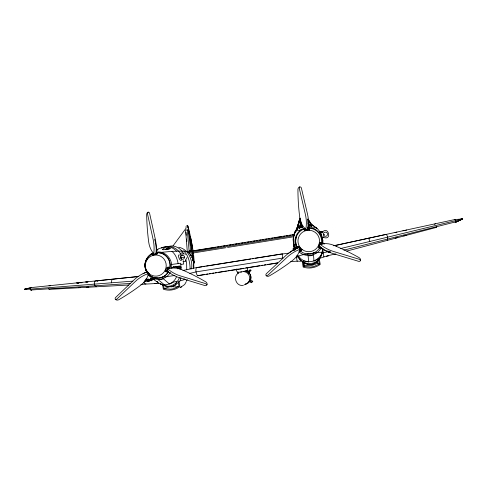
<?xml version="1.0" encoding="UTF-8"?>
<svg xmlns="http://www.w3.org/2000/svg" width="487" height="487" viewBox="0 0 487 487"><rect width="100%" height="100%" fill="white"/><g stroke="black" fill="none" stroke-linecap="round" stroke-linejoin="round"><path stroke-width="0.73" d="M177.451 268.842L177.469 267.406L175.734 266.663M178.376 268.69L178.388 267.26L176.665 266.523M179.283 268.538L179.301 267.12L177.585 266.383M111.353 282.813L111.9 279.556L113.861 279.307M171.515 268.313C173.129 259.869 165.714 250.775 156.887 252.059M322.181 244.164C323.758 235.793 316.538 226.747 307.784 227.679M436.638 226.668L436.267 227.441L346.738 251.085M181.639 259.309L181.608 257.653L180.397 255.864M180.902 277.608L180.287 279.922L180.61 280.177M319.649 232.055L321.158 234.271L321.59 235.945M194.222 262.396L193.57 254.165A42.296 6.221 80.8 0 0 193.382 252.869M297.569 227.033L299.121 220.714L299.115 221.342M319.058 246.459L319.259 246.178A32.221 26.998 23.1 0 0 332.724 253.471L358.627 261.33A1.717 1.455 27.1 0 0 360.544 260.381L360.569 260.18A2.837 2.405 27 0 0 359.047 257.629A226.705 217.446 52.6 0 0 333.79 245.296A19.249 16.558 24.4 0 0 321 244.133M293.789 235.538L293.844 234.917L293.643 236.067M322.278 243.859L322.406 243.11L322.966 243.287M308.082 229.365L307.845 229.316A31.838 27.315 84.9 0 0 307.498 214.11L301.398 188.104A1.686 1.473 90 0 0 299.602 186.959L299.328 188.572L305.392 214.432A31.856 27.278 84.8 0 1 305.745 229.639L304.618 229.882L306.183 229.687M293.277 239.3L293.941 234.661L295.286 231.416M299.493 220.094L299.822 218.712M235.939 269.749L237.54 272.446L244.918 271.338L247.286 270.662L247.889 267.339M294.751 232.689C295.518 230.077 299.499 230.595 301.526 229.627M115.638 299.578L115.815 299.7A2.782 2.435 -14.1 0 0 118.852 299.675A229.28 209.891 20.5 0 0 141.516 284.585A18.956 16.905 -15.4 0 0 148.285 274.376L148.322 273.548A31.722 27.741 -19.4 0 0 135.489 281.322L116.868 299.067L115.638 299.578A1.68 1.473 -14.1 0 1 115.589 297.514L134.315 279.666A31.698 27.753 -19.3 0 1 147.129 271.904L148.687 273.901L149.546 274.059M293.259 238.886L293.418 241.418M282.259 253.989L288.943 253.155M455.162 222.431A4.84 1.035 80.7 0 0 455.442 222.273L455.686 220.873L455.004 219.631A4.827 1.029 80.6 0 0 454.761 219.558L333.644 245.758M327.897 250.975L328.518 252.363L329.778 251.992M296.388 230.217L297.648 226.132M297.368 227.319L299.103 220.958L299.134 222.34M145.802 261.16L145.175 263.802L145.363 267.972M169.543 268.727L170.024 266.699A12.747 12.595 87.3 0 0 158.774 252.692L156.717 252.753M187.002 257.513L186.393 259.133M321.049 244.444L321.536 242.386M145.844 260.807C144.633 264.331 144.73 268.477 146.782 271.667M296.461 236.487C295.116 240.286 295.396 244.772 297.8 248.09M193.583 267.448L193.838 262.286L192.146 257.306M207.024 284.639L205.502 283.604L180.33 275.885A31.631 27.862 6.1 0 1 167.516 268.635L166.877 270.577A31.606 27.881 6 0 0 179.679 277.827L204.984 285.595A1.668 1.51 8.6 0 0 207.024 284.639L207.072 284.432A2.764 2.496 8.4 0 0 205.812 281.888A230.771 214.609 -44.5 0 0 181.651 269.634A18.896 17.069 2.8 0 0 168.855 268.52L167.516 268.635L168.155 267.637L168.192 268.964M294.665 234.381L189.34 251.402L189.51 253.368M318.62 260.137C314.846 265.385 306.938 266.103 302.281 261.647L303.164 267.101A19.011 18.932 3.5 0 0 313.476 267.503L314.912 267.095A19.011 18.932 3.5 0 0 320.215 264.404L319.332 258.938L318.62 260.137L319.259 264.082L314.45 266.286A19.395 19.316 2.6 0 1 310.548 267.04L303.967 266.499L304.314 265.208L303.876 262.505M296.595 229.986L296.851 229.042M296.887 229.34L299.517 220.508L300.315 225.274L298.227 227.119L296.991 229.188M296.181 230.856L299.822 218.56A50.873 1.211 80.9 0 1 299.98 218.188L300.162 218.614A50.873 1.211 80.9 0 1 300.272 218.98M335.866 253.958C312.691 258.311 321.049 262.676 322.948 248.601M296.522 230.388L297.356 227.703M322.315 252.077C320.263 265.257 303.614 267.874 297.551 256.028C302.403 264.106 304.545 259.851 290.702 261.726M155.828 253.94A31.351 23.346 83.3 0 0 155.274 239.007L149.6 213.349A1.662 1.26 85.7 0 0 148.042 212.186L147.476 213.823L153.113 239.336A31.369 23.303 83.3 0 1 153.679 254.275L156.777 253.873M319.137 246.221C318.017 249.612 321.408 240.73 319.91 244.188M322.224 252.376C319.058 262.006 304.935 265.859 298.434 255.925M186.363 281.504L184.689 284.505L180.44 287.482M179.892 268.422L180.013 268.118M300.016 218.255L299.444 220.258M319.259 246.178L320.038 244.188A32.245 26.98 23.1 0 0 333.522 251.475L359.284 259.285L360.544 260.381M316.568 227.934C320.854 231.702 323.118 237.565 322.887 243.086M293.424 242.69C292.322 236.11 295.019 228.732 300.996 225.359M299.937 218.754L300.083 218.407M294.982 231.952L298.062 227.478L301.24 225.213M295.834 231.288C293.29 235.416 293.101 240.341 293.74 245.022M298.294 228.178L298.513 227.739L301.441 227.332L302.811 226.248L302.591 225.767L301.587 225.755L298.312 227.697L300.461 226.705L302.677 227.1M166.244 249.612L167.753 248.303M167.516 268.611L166.688 271.509L167.571 270.486M296.285 248.029L295.743 247.39L294.392 247.676L294.41 248.09M145.954 260.496L147.591 257.434L149.959 254.902L152.894 253.076M165.093 270.973L168.082 272.136L167.692 272.866A12.747 12.595 87.3 0 1 150.093 275.679L148.151 273.822M170.334 272.306C166.256 280.506 153.715 281.803 147.957 274.698M319.137 248.656L320.148 246.799M321.323 247.56C317.627 255.845 305.416 258.116 298.981 251.736M185.364 279.386L179.033 281.218L178.345 282.399L175.156 285.37L171.442 286.8L166.511 286.161M193.68 261.653L192.231 252.71M157.952 252.716L157.167 254.08L156.175 254.555A2.423 0.578 -4.4 0 1 154.3 254.792A2.423 0.463 -18.9 0 1 152.729 255.115L152.303 254.865L153.125 253.502L152.334 253.739A12.747 12.595 87.3 0 0 145.99 270.559L146.417 271.265C145.936 269.542 149.606 274.242 149.497 275.106M179.356 277.827C176.848 284.767 168.301 288.968 161.861 284.402M316.781 228.665C317.013 226.875 312.654 228.245 311.558 227.995M335.78 245.43L386.538 234.302L387.707 237.224L387.5 240.31M150.215 279.313C151.347 277.103 153.417 280.652 151.165 280.731M176.452 276.951C173.39 284.749 162.579 287.622 156.644 281.358M319.606 231.891L322.601 232.244M248.455 273.731L250.982 270.236L250.342 269.774L249.259 270.248L247.865 271.996M249.405 281.62L251.255 282.71L252.759 281.316L249.843 279.197M252.759 281.316L251.255 282.71M172.964 245.984L186.04 228.257M186.74 225.785L187.574 225.499L188.055 226.218L192.128 251M295.56 230.759L298.032 227.526L301.149 225.274M248.522 272.477L249.91 270.723L250.982 270.236M183.136 270.48L183.715 270.492M157.697 249.624L158.086 249.07L156.595 250.141M181.487 260.32C179.727 261.945 176.891 253.624 179.551 254.945M295.743 247.39L294.69 248.528L295.171 249.922M237.96 273.323C232.579 277.292 236.676 286.788 243.33 285.37M293.734 246.331L293.545 244.663M299.535 226.887L300.503 225.986M157.678 249.642L157.313 249.977M186.271 280.64L187.331 279.69M294.392 247.676L292.961 248.918L293.424 250.257M294.598 247.633L293.156 248.881L293.624 250.227M294.805 247.585L293.357 248.845L293.825 250.202M295.019 247.542L293.558 248.802L294.026 250.172M295.232 247.499L293.764 248.766L294.233 250.141M295.445 247.451L293.971 248.729L294.446 250.111M146.794 270.997L148.322 273.572M298.208 246.258L297.192 247.086L298.251 246.203L299 246.55A2.447 0.603 58.3 0 1 300.102 247.968A2.447 0.603 43.2 0 1 301.27 249.332L301.453 250.129L300.369 250.982L301.903 249.74M197.424 275.697L204.771 274.437M172.155 267.923L173.469 266.998L179.399 266.115L180.026 266.718M308.691 225.81L310.974 225.049L312.861 225.816M297.734 256.278L302.129 254.926L308.204 253.916M147.281 280.81L145.936 280.774M301.818 227.155L302.19 226.905M405.488 230.686L406.584 229.974M368.683 238.18L369.895 241.503M156.272 283.397L154.482 283.464M237.382 272.397L238.076 272.123M183.094 270.474L196.462 267.57L282.186 253.861M146.003 283.787L145.065 284.024L143.86 282.113M180.251 287.592L181.694 286.788M434.453 224.318L435.573 223.703M323.855 237.078L321.931 238.027L323.642 237.139L323.106 237.126M321.944 237.985L323.642 237.139M455.308 222.401L462.65 218.961L462.133 219.028A22.244 0.353 -14.4 0 0 460.909 219.278M321.889 238.003L323.551 237.224M454.688 219.57L462.65 218.961L455.235 222.431L462.358 219.053L340.638 248.54M148.042 212.186L147.878 212.259A2.745 2.082 85.6 0 0 146.66 214.755A224.659 201.362 85.7 0 0 148.681 241.984A18.804 14.44 83.6 0 0 153.521 253.429M179.557 268.842L181.079 268.246L181.091 266.846L179.399 266.115M158.366 248.894L163.169 247.244M299.602 186.959L299.408 187.038A2.794 2.435 89.9 0 0 297.934 189.613A237.802 228.403 -19.8 0 0 299.742 217.312A19.109 16.911 85.9 0 0 305.16 228.847C305.672 230.625 311.126 228.342 307.821 229.42M169.622 246.172C175.338 244.949 181.17 248.796 183.654 253.843M179.039 268.842L180.19 268.392L180.202 266.979L178.498 266.249M462.65 218.961L460.726 219.655L462.175 219.022L460.641 219.162L461.779 219.022M138.819 276.464L95.294 280.962C93.522 282.302 94.125 286.38 96.371 286.752M301.179 225.469L299.822 218.919M266.267 275.782L266.426 275.916A2.782 2.405 -33.8 0 0 269.348 275.916A220.739 216.934 -57 0 0 292.395 260.582A19.054 16.631 -37.3 0 0 299.779 250.135L300.242 249.228L298.89 247.579A31.953 27.193 -37.1 0 0 285.918 255.456L266.401 273.657A1.68 1.455 -33.7 0 0 266.267 275.782L267.838 275.216L287.257 257.112A31.978 27.175 -37.1 0 1 300.242 249.228L300.936 250.087L299.207 247.962M163.589 285.4L164.119 288.639L170.121 286.593M163.163 247.7C169.793 244.157 178.212 248.346 181.018 254.908M161.252 247.968C166.347 245.478 172.8 246.891 176.501 251.14M151.506 253.94L150.666 254.202L151.031 254.482M304.996 228.129C296.114 230.077 292.358 241.4 296.82 248.912M303.279 229.274L305.306 228.665M146.246 279.008L147.031 278.996L147.555 279.842M313.902 252.887L310.651 253.849L307.26 253.946M49.571 289.339L48.499 288.84M243.64 268.24L242.94 268.428M240.596 272.111L241.631 271.953M24.527 289.333L31.174 287.586L138.229 276.543M395.371 238.131L397.751 237.51M403.772 235.933L406.152 235.312M25.415 289.339L24.35 289.321L31.052 287.604A4.62 1.668 81.2 0 0 30.705 287.768L30.151 289.15L31.101 290.301A4.639 1.674 81 0 0 31.6 290.331M295.238 244.59L293.503 245.15L294.404 248.376M343.846 250.135L455.589 221.895M189.814 273.396L196.011 271.904L282.685 258.08L282.156 253.885M329.462 251.974A0.791 0.791 4.1 0 1 328.232 251.688L322.01 253.027L322.711 249.174M132.866 281.133L30.151 289.15A11.043 0.323 -4 0 1 24.35 289.321L26.712 288.828L25.33 289.15L25.634 289.181M395.073 232.518L396.868 232.129M402.926 230.808L405.324 230.284M24.35 289.321L25.397 289.138A21.349 0.627 -4 0 1 27.108 288.913M242.051 268.641L239.768 269.031M156.619 253.91C158.786 253.429 151.609 254.524 153.582 254.378M165.245 249.533C170.292 248.802 172.708 247.682 165.47 247.859C162.682 247.968 160.838 250.488 165.233 249.539M187.745 251.956L189.218 251.791M189.753 251.572L194.246 250.848M195.744 250.604L215.972 247.335M217.47 247.092L218.967 246.854M220.465 246.611L221.962 246.367M223.466 246.124L224.964 245.88M226.461 245.643L227.959 245.399M229.456 245.156L230.954 244.912M232.451 244.675L233.955 244.431M235.452 244.188L236.95 243.944M238.447 243.707L239.945 243.463M241.442 243.22L242.94 242.976M244.444 242.739L245.941 242.496M247.439 242.252L248.936 242.009M250.434 241.765L251.931 241.528M253.429 241.284L254.926 241.041M256.43 240.797L257.927 240.56M259.425 240.316L260.922 240.073M262.42 239.829L263.917 239.592M265.415 239.348L266.919 239.105M268.416 238.861L269.914 238.618M271.411 238.38L272.909 238.137M274.406 237.893L281.9 236.682M283.397 236.445L284.895 236.201M286.393 235.958L287.89 235.714M289.394 235.477L290.891 235.233M292.389 234.99L293.886 234.746M189.315 252.558L294.105 235.635M190.825 253.368L226.035 247.688M227.532 247.445L292.705 236.932M181.602 255.115L182.759 254.926M180.105 257.897L184.591 257.173M323.429 234.795L324.707 234.588M161.854 277.261L174.973 275.478M312.995 253.155L321.84 252.169M173.177 267.046L173.835 266.943M322.102 243.159L323.776 243.865M196.803 267.655L202.05 266.815M203.548 266.578L205.045 266.34M206.543 266.097L250.775 259.023M252.272 258.786L253.776 258.548M255.273 258.305L281.51 254.111M151.731 279.696L154.306 279.459M206.269 274.199L207.76 273.962M209.252 273.724L210.749 273.487M212.241 273.25L213.738 273.012M215.23 272.775L216.727 272.531M218.219 272.294L226.437 270.991M227.928 270.754L229.426 270.516M230.917 270.279L238.928 269.141M245.789 267.911L259.851 265.671M261.33 265.439L262.81 265.202M264.295 264.965L265.774 264.733M267.253 264.496L277.614 262.846M197.765 275.733L277.59 263.035M157.204 278.004L152.754 278.832L157.362 282.174M305.745 229.639L307.845 229.316M171.613 264.453L180.768 263.26L180.945 269.287M180.89 264.429L183.69 264.057L183.063 260.953M161.234 252.363L171.558 251.377L183.757 251.024L187.726 251.724L188.877 252.485L189.327 253.459M77.616 282.825L82.066 282.716M87.977 281.766L85.688 281.997L87.794 282.131M77.226 283.215L78.724 283.057L76.319 282.929M168.356 248.157L170.511 248.553M193.619 261.16L194.283 261.495M296.333 256.253L296.449 256.978L297.947 256.862L296.991 255.517M30.718 290.027L130.461 283.452M190.399 255.011L192.59 254.878M78.377 287.689L80.099 287.586M86.503 287.22L88.804 287.087M49.437 289.375L128.751 285.017M140.865 284.353L158.628 283.379M192.17 248.09L192.615 248.072L190.49 236.834A42.296 6.221 80.8 0 1 192.322 246.361L192.657 248.309A42.296 6.221 80.8 0 1 192.974 250.263M246.562 270.644L247.286 270.662M307.796 228.263L309.915 228.196M189.108 250.598L191.878 250.537L188.019 227.015L185.48 227.033M153.831 278.929L152.778 278.911M237.644 269.208L236.463 269.086M322.278 240.249L322.911 240.322M436.212 227.435L434.934 227.228M178.772 247.244C188.28 249.094 192.949 260.021 191.592 268.94M49.01 285.747L50.423 285.796M193.759 261.336L194.009 261.829M97.23 281.176L97.875 281.218M327.879 251.609L327.934 251.803A1.084 1.077 4.1 0 0 329.839 251.998A0.664 0.657 4.1 0 1 329.37 252.029M196.462 267.57C195.202 269.847 196.084 273.384 197.424 275.691M309.982 225.828C318.766 225.542 303.699 223.192 309.976 225.828L309.549 225.712M319.618 231.812L322.851 232.262L319.588 231.794L322.376 232.183M168.082 272.136L165.909 271.813L165.525 271.058A2.417 0.907 -59.3 0 1 166.067 269.445A2.411 0.962 -75 0 1 166.773 267.759L167.668 267.156L169.829 267.509L168.636 267.046M319.685 231.83L322.607 232.305L321.791 233.03C327.848 224.111 333.084 241.339 323.07 237.272M188.506 230.022L185.803 230.047M164.119 288.639L170.517 289.181A19.042 18.841 85.5 0 0 174.309 288.45L178.979 286.283L178.345 282.399M245.083 270.955L248.242 272.172L249.484 273.353A6.562 6.532 66.5 0 1 250.525 279.83L248.54 282.576A6.562 6.532 66.5 0 1 245.448 283.951M162.579 249.569L162.993 249.685M166.877 270.577L167.4 270.735M308.849 223.977L312.587 225.116L316.94 228.397M308.642 224.057L312.319 225.207L315.132 227.076M189.34 251.402L189.668 251.529M319.49 242.508L321.341 243.214L320.221 242.678L319.673 243.232A2.447 0.536 -76.7 0 0 319.095 244.924A2.447 0.548 -61.8 0 0 318.388 246.592L318.407 247.414L319.539 247.913M184.536 253.849L185.523 254.354M164.886 285.619L167.169 286.526L171.442 286.8L174.876 285.303C179.922 278.114 172.599 282.874 169.543 284.073L163.413 278.838L160.826 279.611L158.129 279.678L164.454 284.883L163.175 284.883L160.284 283.836L164.868 285.613M322.771 243.104L324.695 243.829M322.522 243.11L324.482 243.847M174.79 266.803L176.531 267.552M164.089 285.035L165.909 285.881M310.633 224.793L308.752 223.898L307.967 220.027M192.992 259.741L193.126 260.648M304.314 265.208A16.741 16.674 3.5 0 0 317.481 263.126L319.259 264.082M173.469 266.998L174.784 267.747M249.88 280.969L251.73 282.058M249.259 270.248L249.91 270.723M308.368 219.832L308.034 219.333M335.914 245.241L336.371 246.58M238.916 272.897L237.966 272.038L237.498 272.69L238.441 273.548M299.444 250.111L300.984 251.56M171.996 251.353C175.63 254.451 177.298 259.011 178.139 263.595M189.187 253.124L190.941 255.091L192.231 257.562M190.137 254.707L190.971 255.626M183.757 251.024C188.603 255.547 190.052 262.523 190.113 268.915M193.004 260.375L193.412 260.88M323.892 257.063L322.778 249.155M191.72 257.16L192.408 258.025M307.93 219.521L308.545 220.325M307.936 219.375L310.225 222.76M307.833 218.949L312.155 225.256M309.501 221.676L310.828 223.703M308.241 219.783L311.613 224.696M326.479 256.345L328.39 255.918L328.086 255.425M296.747 246.367L297.855 248.163M193.85 261.513L192.493 253.252M183.471 254.013C183.234 252.449 179.46 252.613 180.975 254.269M146.672 272.294L145.394 268.666M302.135 261.306L302.281 261.647M183.331 260.837C183.459 262.329 186.704 261.683 185.657 260.18M294.063 246.544L294.501 247.932M192.992 259.754L193.656 262.237L193.729 267.515M294.361 247.816L293.582 243.677M297.173 261.33L296.449 256.978M192.718 258.554L193.625 262.225M192.316 257.66L193.339 261.568M185.687 259.273L186.624 262.962L186.746 269.792M193.978 261.744L194.155 263.23M193.321 261.391L193.552 267.619M321.688 236.39L321.944 237.766M147.975 272.976L148.285 274.376M299.523 219.814L299.608 220.374M307.979 222.888L308.259 224.355M300.449 219.339L300.71 220.788M282.801 258.743L282.685 258.08M300.826 221.439L301.514 225.335M191.689 245.338L191.89 246.513M191.135 242.057L191.367 243.445M190.63 239.05L191.014 241.363M190.508 238.301L190.49 236.822A42.211 6.209 80.8 0 0 189.285 231.435A12.492 1.771 80.6 0 0 188.274 227.788M179.033 281.218L179.91 286.606A18.67 18.469 85.1 0 1 174.76 289.248L173.36 289.643A18.67 18.469 85.1 0 1 163.346 289.229L162.573 284.524M317.153 261.093L317.481 263.126M309.379 230.168L309.068 228.22L309.367 229.426L308.715 229.852A2.453 0.536 -1.6 0 1 306.938 230.077A2.453 0.548 -16.4 0 1 305.16 230.43L304.351 230.241L304.089 229.03L304.296 230.327M303.328 262.56L303.967 266.499M153.125 253.502L153.326 254.774M188.219 229.98L190.727 250.562M187.245 229.809L189.388 253.697M185.997 232.299L186.265 235.294M186.594 239.044L186.789 241.296M185.596 230.534L187.276 251.298M293.734 243.981L293.838 245.856M293.783 243.677L293.905 245.911M193.686 264.934L193.759 267.32M193.576 267.18L193.583 268.471M147.403 280.153L147.397 279.879A1.059 1.047 84.5 0 0 145.936 279.075M307.869 228.172A12.985 12.93 -2.3 0 1 321.31 243.731M320.184 246.921A12.985 12.93 -2.3 0 1 299.432 250.239M297.721 248.151A12.985 12.93 -2.3 0 1 305.191 228.604M307.808 220.593A32.172 26.931 72.4 0 1 307.802 229.286M309.397 225.737A1.461 1.449 -7 0 1 311.096 225.225M311.43 225.402A1.461 1.449 -7 0 1 311.71 225.664M309.239 225.865A1.467 1.455 -7 0 1 311.948 225.785M326.534 251.195A32.623 27.284 10.6 0 1 318.802 246.702M322.607 243.19A1.455 1.443 -0.1 0 1 322.936 243.098M299.529 228.044A1.169 1.163 -10.6 0 1 300.497 226.705A1.169 1.163 -10.6 0 1 301.843 227.666M300.022 228.153A0.724 0.724 -10.6 0 1 300.479 227.161A0.724 0.724 -10.6 0 1 301.404 227.739M299.542 228.178A1.169 1.163 -10.5 0 1 299.742 227.313M299.955 227.094A1.169 1.163 -10.5 0 1 301.843 227.806M299.249 228.038A1.455 1.449 -10.4 0 1 300.102 226.863M301.216 226.826A1.455 1.449 -10.4 0 1 301.824 227.265M299.249 228.226A1.461 1.455 -10.5 0 1 300.461 226.558A1.461 1.455 -10.5 0 1 302.135 227.758M309.909 226.169A0.731 0.724 -7.1 0 1 311.351 226.126M309.994 226.163A0.724 0.718 -7 0 1 311.236 226.285M309.464 226.126A1.175 1.163 -7.1 0 1 310.749 225.079A1.175 1.163 -7.1 0 1 311.796 226.358M300.242 227.63A0.724 0.718 -10.4 0 1 301.258 227.727M309.659 225.706A1.169 1.163 -7 0 1 310.73 225.225M311.023 225.292A1.169 1.163 -7 0 1 311.516 225.645M296.419 229.858A23.565 20.795 -5.8 0 1 297.874 225.889M290.075 252.412A32.276 27.108 -50.1 0 1 293.174 250.19M294.245 249.527A32.276 27.108 -50.1 0 1 298.689 247.293M327.885 251.535A1.084 1.077 4.1 0 1 327.94 250.975M330.344 252.047A1.102 1.096 4.1 0 1 328.36 251.578M330.448 252.053A1.108 1.102 4.1 0 1 328.457 251.584M330.119 252.041A0.81 0.804 4.1 0 1 329.133 252.065M328.981 251.925A0.81 0.804 4.1 0 1 328.804 251.542M329.961 252.023A0.81 0.804 4.1 0 1 328.652 251.529M329.717 251.998A0.657 0.651 4.1 0 1 329.218 252.01M328.938 251.816A0.657 0.651 4.1 0 1 328.798 251.505M154.647 239.251A31.71 22.749 73.5 0 1 156.394 253.745M168.502 271.277A31.953 26.882 -4.1 0 1 167.595 270.565M148.255 273.877A12.735 12.589 87.3 0 0 156.297 278.022L159.578 277.943L162.731 277A12.735 12.589 87.3 0 0 168.514 271.728M146.709 271.722A12.735 12.589 87.3 0 1 153.679 253.252M156.248 252.698A12.735 12.589 87.3 0 1 169.768 268.654M157.331 250.111A1.151 1.132 -73.5 0 1 157.587 249.953M187.708 226.266A12.492 1.771 80.6 0 1 188.134 227.362M168.362 248.206A1.431 1.412 -72.8 0 1 169.683 248.717M166.657 249.74A1.437 1.418 -72.8 0 1 169.366 248.924M187.203 225.438A5.637 0.797 80.6 0 1 187.471 225.761M178.492 286.484A16.448 16.284 85 0 1 171.868 286.606M167.004 249.551A0.712 0.706 -72.8 0 1 168.35 249.143M167.004 249.101A1.151 1.132 -72.8 0 1 169.105 249.04M166.578 249.618A1.151 1.138 -72.8 0 1 168.739 248.967M184.75 279.179A9.07 1.418 81 0 1 184.013 278.734M158.78 283.306A9.046 1.729 81.1 0 1 157.289 281.723M143.081 273.755A32.057 28.343 -33.3 0 1 146.484 272.014M148.097 280.713A0.785 0.779 84.3 0 1 148.206 279.605M148.779 279.435A0.785 0.779 84.3 0 1 149.326 280.676M149.186 280.829A0.785 0.779 84.3 0 1 148.62 280.999M150.38 280.226A0.773 0.767 84.3 0 0 151.737 279.818L151.731 279.617A0.773 0.767 84.3 0 0 150.355 279.282M150.02 280.171A1.059 1.047 84.3 0 0 152.017 279.848L152.011 279.575A1.059 1.047 84.3 0 0 149.996 279.355M147.342 280.421A1.059 1.047 84.5 0 1 145.552 280.707M146.088 280.762A0.773 0.767 84.5 0 0 147.123 280.122L147.117 279.922A0.773 0.767 84.5 0 0 146.24 279.276M147.646 280.384A1.077 1.065 84.3 0 1 148.718 279.136A1.077 1.065 84.3 0 1 149.74 280.421A1.077 1.065 84.3 0 1 148.316 281.218M147.871 280.889A1.077 1.065 84.3 0 1 147.725 280.652M145.083 280.786A0.639 0.633 84.5 0 1 144.828 280.993M145.394 279.733A1.071 1.059 84.5 0 1 144.462 281.474M145.29 280.689A0.785 0.773 84.5 0 1 144.889 281.127M145.144 280.342A1.077 1.059 84.5 0 1 144.962 281.139M144.767 281.34A1.077 1.059 84.5 0 1 144.268 281.571M149.101 280.713A0.645 0.633 84.3 0 1 148.206 280.622A0.645 0.633 84.3 0 1 148.298 279.715M148.766 279.575A0.645 0.633 84.3 0 1 149.29 280.445M243.731 271.515A6.727 6.702 67 0 1 244.109 284.846M245.01 270.985A6.568 6.544 66.6 0 1 245.935 283.891M319.028 258.548C317.725 261.604 314.651 263.747 311.497 264.624C306.615 265.202 296.662 258.804 308.734 261.988L308.082 255.791L310.864 255.712L313.537 254.92L313.975 261.16L319.028 258.548M298.233 246.769L298.866 247.56L298.233 246.769M302.421 249.685A10.787 10.744 -2.3 0 0 319.472 242.069A10.787 10.744 -2.3 0 0 304.32 231.173A10.787 10.744 -2.3 0 0 302.421 249.685M324.165 235.921A2.118 2.1 -4.4 0 0 327.514 234.43A2.118 2.1 -4.4 0 0 324.543 232.299A2.118 2.1 -4.4 0 0 324.165 235.921M147.305 259.352A10.58 10.452 87.4 0 0 154.683 276.092A10.58 10.452 87.4 0 0 165.318 261.276A10.58 10.452 87.4 0 0 147.305 259.352M180.805 256.046A2.076 2.051 88.6 0 0 182.254 259.321A2.076 2.051 88.6 0 0 184.342 256.418A2.076 2.051 88.6 0 0 180.805 256.046M147.372 279.678A1.084 1.065 84.3 0 0 148.127 281.389A1.084 1.065 84.3 0 0 149.211 279.873A1.084 1.065 84.3 0 0 147.372 279.678M147.604 279.848A0.791 0.779 84.3 0 0 148.158 281.096A0.791 0.779 84.3 0 0 148.949 279.988A0.791 0.779 84.3 0 0 147.604 279.848M147.336 279.903A0.791 0.779 84.3 0 0 147.884 281.157A0.791 0.779 84.3 0 0 148.681 280.049A0.791 0.779 84.3 0 0 147.336 279.903M147.451 279.988A0.645 0.639 84.3 0 0 147.902 281.011A0.645 0.639 84.3 0 0 148.547 280.104A0.645 0.639 84.3 0 0 147.451 279.988"/></g></svg>
